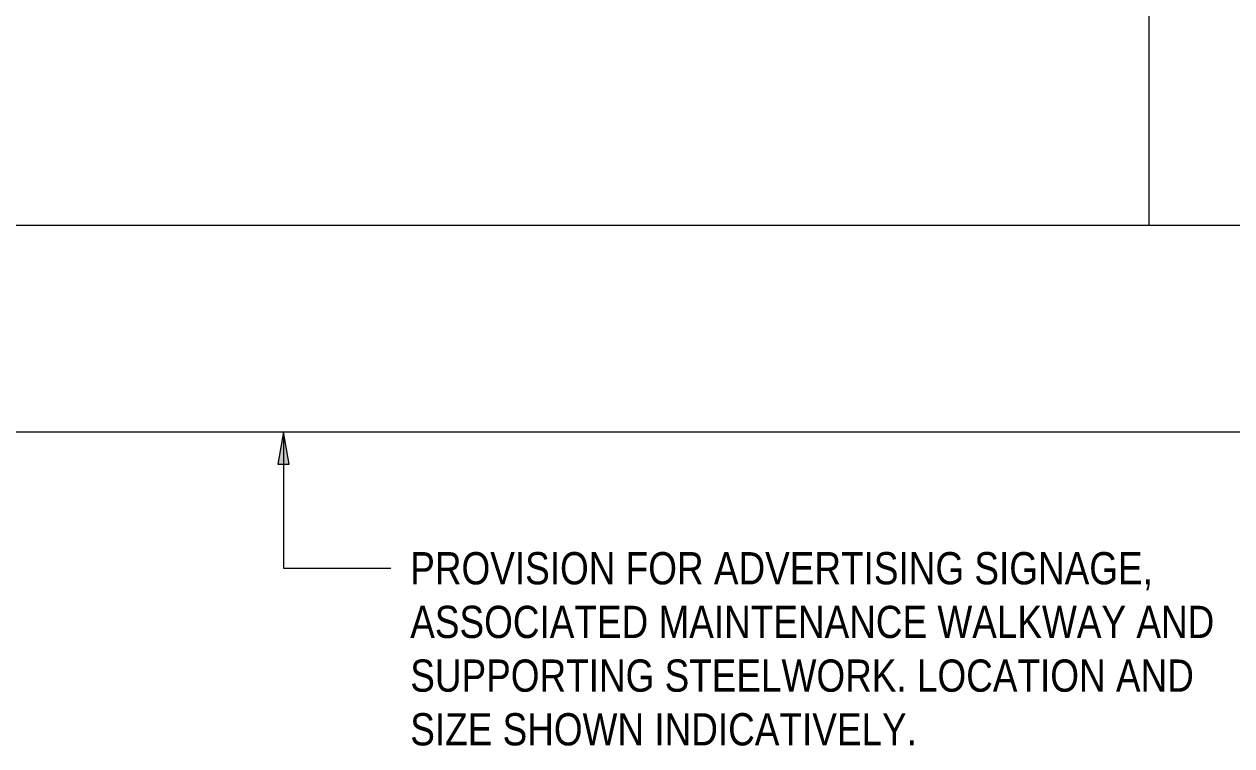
# Model space of a CAD drawing. Header units: metres. Extents: x 311 to 403, y 3 to 1186.
# Drawn here: x 338.665 to 343.349, y 1179.35 to 1182.15 of the extents above; entities that cross this region are included whole.
import ezdxf

# ---------------------------------------------------------------- set-up
doc = ezdxf.new("R2010")
doc.units = ezdxf.units.M
doc.layers.add('A-DETL', color=7, linetype='Continuous', lineweight=13)
doc.layers.add('G-ANNO-TEXT', color=7, linetype='Continuous', lineweight=9)
doc.styles.add('Arial Narrow_1', font='ARIALN.TTF', dxfattribs={"height": 0.125})

msp = doc.modelspace()

# ---------------------------------------------------------------- hatches: boundary and pattern name
at = {"layer": 'G-ANNO-TEXT'}
msp.add_hatch(color=256, dxfattribs=at).paths.add_polyline_path([(339.6715, 1180.5682), (339.6494, 1180.4432), (339.6935, 1180.4432)])

# ---------------------------------------------------------------- linework, layer by layer
at = {"layer": 'A-DETL', "color": 143, "lineweight": 18, "true_color": 0x78aac8}
for p, q in [((343.0272, 1182.3688), (343.0272, 1181.3692)), ((343.7772, 1181.3692), (330.7767, 1181.3692)), ((330.7767, 1180.568), (343.7772, 1180.568))]:
    msp.add_line(p, q, dxfattribs=at)
at = {"layer": 'G-ANNO-TEXT'}
for p, q in [((339.6715, 1180.5682), (339.6494, 1180.4432)), ((339.6935, 1180.4432), (339.6715, 1180.5682)), ((339.6715, 1180.5682), (339.6715, 1180.0389)), ((339.6494, 1180.4432), (339.6935, 1180.4432)), ((339.6715, 1180.0389), (340.0877, 1180.0389))]:
    msp.add_line(p, q, dxfattribs=at)

# ---------------------------------------------------------------- texts
at = {"layer": 'G-ANNO-TEXT', "char_height": 0.125, "attachment_point": 1, "style": 'Arial Narrow_1', "bg_fill": 3, "box_fill_scale": 1, "bg_fill_color": 256, "bg_fill_transparency": 0}
for s, insert in [('PROVISION FOR ADVERTISING SIGNAGE, ', (340.1627, 1180.1014)), ('ASSOCIATED MAINTENANCE WALKWAY AND ', (340.1627, 1179.8931)), ('SUPPORTING STEELWORK. LOCATION AND ', (340.1627, 1179.6847)), ('SIZE SHOWN INDICATIVELY.', (340.1627, 1179.4764))]:
    msp.add_mtext(s, dxfattribs=dict(at, insert=insert))

doc.saveas('drawing.dxf')
